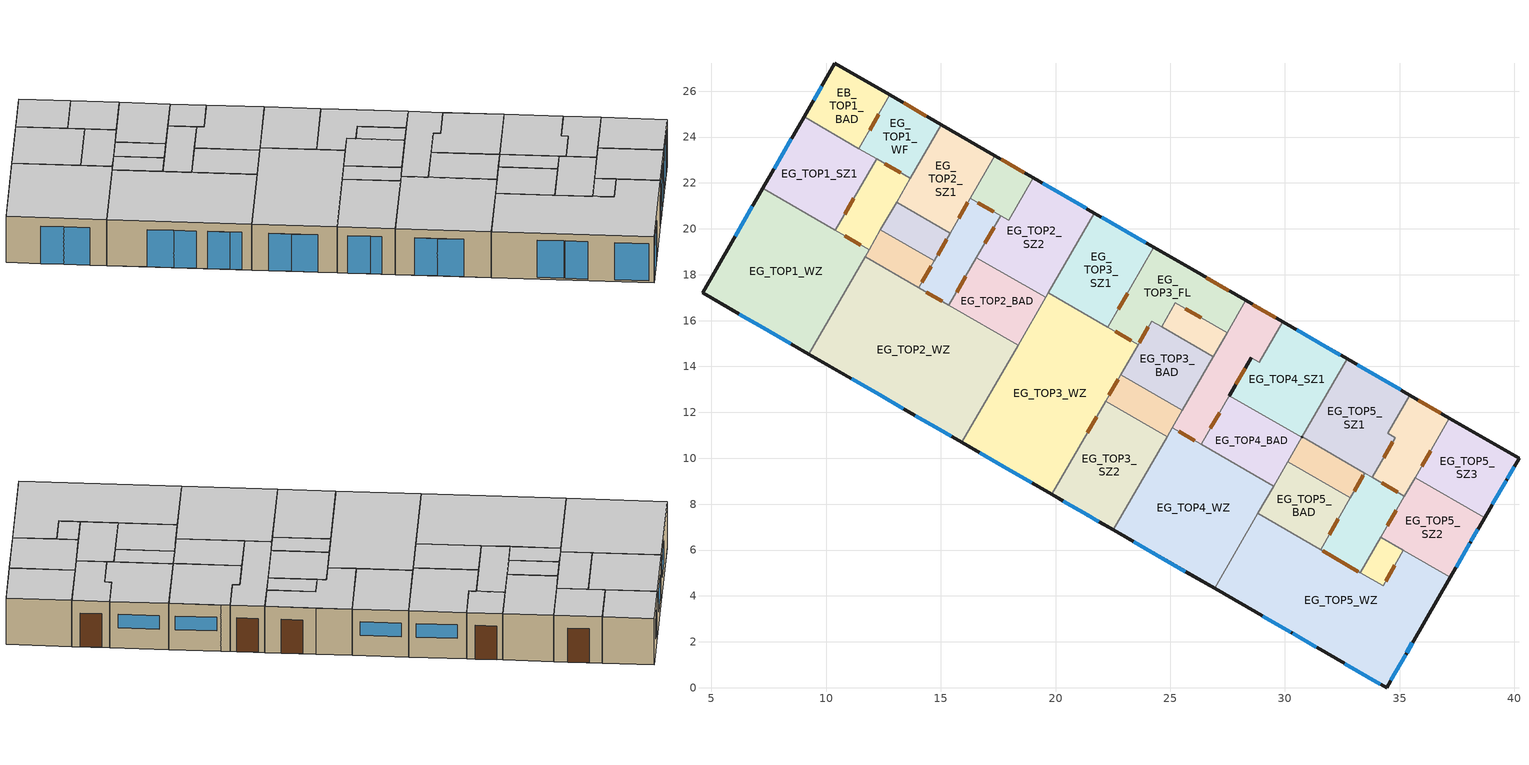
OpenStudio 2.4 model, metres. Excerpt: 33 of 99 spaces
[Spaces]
EG_TOP1_SZ1
 floor ground: 12.21,23.05 10.41,19.93 7.24,21.76 9.04,24.88 z0
 wall outside: 9.04,24.88 7.24,21.76 z0:2.9
 wall to EG_TOP1_FL: 10.41,19.93 12.21,23.05 z0:2.9
 wall to EG_TOP1_WZ: 7.24,21.76 10.41,19.93 z0:2.9
 wall to EG_TOP1_WF: 12.21,23.05 11.43,23.5 z0:2.9
 wall to EB_TOP1_BAD: 11.43,23.5 9.04,24.88 z0:2.9
 window: 8.48,23.92 7.73,22.62 z0.9:2.25
 door inside: 10.81,20.63 11.21,21.33 z0:2
 ceiling to OG1_TOP1_SZ1: 10.41,19.93 12.21,23.05 9.04,24.88 7.24,21.76 z2.9
EG_TOP1_FL
 floor ground: 13.67,22.2 11.87,19.08 10.41,19.93 12.21,23.05 z0
 wall to EG_TOP1_WF: 13.67,22.2 12.21,23.05 z0:2.9
 wall to EG_TOP1_WZ: 10.41,19.93 11.87,19.08 z0:2.9
 wall to EG_TOP2_SZ1: 13.07,21.16 13.67,22.2 z0:2.9
 wall to EG_TOP2_AR: 11.87,19.08 12.37,19.95 z0:2.9
 wall to EG_TOP2_WC: 12.37,19.95 13.07,21.16 z0:2.9
 door inside: 10.82,19.69 11.51,19.29 / 13.25,22.44 12.56,22.84 z0:2
 ceiling to OG1_TOP1_FL: 11.87,19.08 13.67,22.2 12.21,23.05 10.41,19.93 z2.9
EG_TOP1_WF
 floor ground: 15.02,24.54 13.67,22.2 11.43,23.5 12.78,25.84 z0
 wall outside: 15.02,24.54 12.78,25.84 z0:2.9
 wall to EB_TOP1_BAD: 12.78,25.84 11.43,23.5 z0:2.9
 wall to EG_TOP2_SZ1: 13.67,22.2 15.02,24.54 z0:2.9
 door: 14.37,24.92 13.38,25.49 z0:2.12
 door inside: 12.29,25 11.89,24.31 z0:2
 ceiling to OG1_TOP1_WF: 13.67,22.2 15.02,24.54 12.78,25.84 11.43,23.5 z2.9
EG_TOP2_WZ
 floor ground: 18.36,14.93 15.91,10.69 9.25,14.54 11.7,18.78 z0
 wall outside: 9.25,14.54,2.9 9.25,14.54,0 11.12,13.46,0 11.12,13.46,2.35 13.37,12.16,2.35 13.37,12.16,0 13.89,11.85,0 13.89,11.85,2.35 15.45,10.95,2.35 15.45,10.95,0 15.91,10.69,0 15.91,10.69,2.9
 wall to EG_TOP3_WZ: 15.91,10.69 18.36,14.93 z0:2.9
 wall to EG_TOP2_AR: 14.03,17.43 11.7,18.78 z0:2.9
 wall to EG_TOP1_WZ: 11.7,18.78 9.25,14.54 z0:2.9
 wall to EG_TOP2_BAD: 18.36,14.93 15.35,16.67 z0:2.9
 wall to EG_TOP2_FL: 15.35,16.67 14.03,17.43 z0:2.9
 window: 11.12,13.46 12.33,12.76 / 12.33,12.76 13.37,12.16 / 13.89,11.85 14.93,11.25 / 14.93,11.25 15.45,10.95 z0:2.35
 door inside: 15.05,16.84 14.36,17.24 z0:2
 ceiling to OG1_TOP2_WZ: 15.91,10.69 18.36,14.93 11.7,18.78 9.25,14.54 z2.9
EG_TOP2_AR
 floor ground: 14.71,18.6 14.03,17.43 11.7,18.78 12.37,19.95 z0
 wall to EG_TOP1_WZ: 11.87,19.08 11.7,18.78 z0:2.9
 wall to EG_TOP2_WC: 14.71,18.6 12.37,19.95 z0:2.9
 wall to EG_TOP2_FL: 14.03,17.43 14.71,18.6 z0:2.9
 door inside: 14.18,17.68 14.58,18.37 z0:2
 ceiling to OG1_TOP2_AR: 14.03,17.43 14.71,18.6 12.37,19.95 11.7,18.78 z2.9
EG_TOP2_WC
 floor ground: 15.41,19.81 14.71,18.6 12.37,19.95 13.07,21.16 z0
 wall to EG_TOP2_FL: 14.71,18.6 15.41,19.81 z0:2.9
 wall to EG_TOP2_SZ1: 15.41,19.81 13.07,21.16 z0:2.9
 door inside: 14.86,18.86 15.26,19.55 z0:2
 ceiling to OG1_TOP2_WC: 14.71,18.6 15.41,19.81 13.07,21.16 12.37,19.95 z2.9
EG_TOP2_SZ1
 floor ground: 17.36,23.19 15.41,19.81 13.07,21.16 15.02,24.54 z0
 wall outside: 17.36,23.19 15.02,24.54 z0:2.9
 wall to EG_TOP2_WF: 16.28,21.33 17.36,23.19 z0:2.9
 wall to EG_TOP2_FL: 15.41,19.81 16.28,21.33 z0:2.9
 door inside: 15.78,20.46 16.18,21.15 z0:2
 ceiling to OG1_TOP2_SZ1: 15.41,19.81 17.36,23.19 15.02,24.54 13.07,21.16 z2.9
EG_TOP2_WF
 floor ground: 19.03,22.23 17.95,20.37 16.28,21.33 17.36,23.19 z0
 wall outside: 19.03,22.23 17.36,23.19 z0:2.9
 wall to EG_TOP2_SZ2: 17.6,20.57 17.95,20.37 19.03,22.23 z0:2.9
 wall to EG_TOP2_FL: 16.28,21.33 17.6,20.57 z0:2.9
 door: 18.63,22.46 17.64,23.03 z0:2.12
 door inside: 16.61,21.14 17.3,20.74 z0:2
 ceiling to OG1_TOP2_WF: 17.95,20.37 19.03,22.23 17.36,23.19 16.28,21.33 z2.9
EG_TOP2_FL
 floor ground: 17.6,20.57 15.35,16.67 14.03,17.43 16.28,21.33 z0
 wall to EG_TOP2_SZ2: 16.55,18.75 17.6,20.57 z0:2.9
 wall to EG_TOP2_BAD: 15.35,16.67 16.55,18.75 z0:2.9
 door inside: 15.68,17.24 16.08,17.93 / 16.92,19.38 17.32,20.07 z0:2
 ceiling to OG1_TOP2_FL: 15.35,16.67 17.6,20.57 16.28,21.33 14.03,17.43 z2.9
EG_TOP2_BAD
 floor ground: 19.56,17.01 18.36,14.93 15.35,16.67 16.55,18.75 z0
 wall to EG_TOP3_WZ: 18.36,14.93 19.56,17.01 z0:2.9
 wall to EG_TOP2_SZ2: 19.56,17.01 16.55,18.75 z0:2.9
 ceiling to OG1_TOP2_BAD: 18.36,14.93 19.56,17.01 16.55,18.75 15.35,16.67 z2.9
EG_TOP2_SZ2
 floor ground: 21.69,20.69 19.56,17.01 16.55,18.75 17.6,20.57 17.95,20.37 19.03,22.23 z0
 wall outside: 21.69,20.69 19.03,22.23 z0:2.9
 wall to EG_TOP3_WZ: 19.56,17.01 19.68,17.22 z0:2.9
 wall to EG_TOP3_SZ1: 19.68,17.22 21.69,20.69 z0:2.9
 window: 21.35,20.89 19.44,21.99 z1.27:2.12
 ceiling to OG1_TOP2_SZ2: 19.56,17.01 21.69,20.69 19.03,22.23 17.95,20.37 17.6,20.57 16.55,18.75 z2.9
EG_TOP3_WZ
 floor ground: 23.6,14.95 19.83,8.43 15.91,10.69 19.68,17.22 z0
 wall outside: 15.91,10.69,2.9 15.91,10.69,0 16.7,10.23,0 16.7,10.23,2.35 18.96,8.93,2.35 18.96,8.93,0 19.83,8.43,0 19.83,8.43,2.9
 wall to EG_TOP3_FL: 23.6,14.95 22.28,15.72 z0:2.9
 wall to EG_TOP3_SZ2: 19.83,8.43 22.18,12.5 z0:2.9
 wall to EG_TOP3_BAD: 22.84,13.64 23.6,14.95 z0:2.9
 wall to EG_TOP3_SZ1: 22.28,15.72 19.68,17.22 z0:2.9
 wall to EG_TOP3_AR: 22.18,12.5 22.84,13.64 z0:2.9
 window: 16.7,10.23 17.74,9.63 / 17.74,9.63 18.96,8.93 z0:2.35
 door inside: 23.3,15.13 22.61,15.53 / 21.39,11.12 21.79,11.82 / 22.33,12.75 22.73,13.44 z0:2
 ceiling to OG1_TOP3_WZ: 19.83,8.43 23.6,14.95 19.68,17.22 15.91,10.69 z2.9
EG_TOP3_SZ1
 floor ground: 24.29,19.19 22.28,15.72 19.68,17.22 21.69,20.69 z0
 wall outside: 24.29,19.19 21.69,20.69 z0:2.9
 wall to EG_TOP3_FL: 22.28,15.72 24.29,19.19 z0:2.9
 window: 23.92,19.4 22.02,20.5 z1.27:2.12
 door inside: 22.74,16.5 23.14,17.2 z0:2
 ceiling to OG1_TOP3_SZ1: 22.28,15.72 24.29,19.19 21.69,20.69 19.68,17.22 z2.9
EG_TOP3_SZ2
 floor ground: 24.87,10.95 22.52,6.88 19.83,8.43 22.18,12.5 z0
 wall outside: 19.83,8.43,2.9 19.83,8.43,0 20.33,8.14,0 20.33,8.14,2.35 21.89,7.24,2.35 21.89,7.24,0 22.52,6.88,0 22.52,6.88,2.9
 wall to EG_TOP4_WZ: 22.52,6.88 24.87,10.95 z0:2.9
 wall to EG_TOP3_AR: 24.87,10.95 22.18,12.5 z0:2.9
 window: 20.33,8.14 21.37,7.54 / 21.37,7.54 21.89,7.24 z0:2.35
 ceiling to OG1_TOP3_SZ2: 22.52,6.88 24.87,10.95 22.18,12.5 19.83,8.43 z2.9
EG_TOP3_AR
 floor ground: 25.53,12.09 24.87,10.95 22.18,12.5 22.84,13.64 z0
 wall to EG_TOP4_WZ: 24.87,10.95 25.09,11.34 z0:2.9
 wall to EG_TOP3_BAD: 25.53,12.09 22.84,13.64 z0:2.9
 wall to EG_TOP4_FL: 25.09,11.34 25.53,12.09 z0:2.9
 ceiling to OG1_TOP3_AR: 24.87,10.95 25.53,12.09 22.84,13.64 22.18,12.5 z2.9
EG_TOP3_BAD
 floor ground: 26.88,14.43 25.53,12.09 22.84,13.64 24.19,15.98 z0
 wall to EG_TOP3_FL: 24.63,15.73 24.19,15.98 23.6,14.95 z0:2.9
 wall to EG_TOP4_FL: 25.53,12.09 26.88,14.43 z0:2.9
 wall to EG_TOP3_WC: 26.88,14.43 24.63,15.73 z0:2.9
 door inside: 24.05,15.73 23.65,15.04 z0:2
 ceiling to OG1_TOP3_BAD: 25.53,12.09 26.88,14.43 24.19,15.98 22.84,13.64 z2.9
EG_TOP3_WC
 floor ground: 27.48,15.47 26.88,14.43 24.63,15.73 25.23,16.77 z0
 wall to EG_TOP3_FL: 27.48,15.47 25.23,16.77 24.63,15.73 z0:2.9
 wall to EG_TOP4_FL: 26.88,14.43 27.48,15.47 z0:2.9
 door inside: 26.35,16.12 25.66,16.52 z0:2
 ceiling to OG1_TOP3_WC: 26.88,14.43 27.48,15.47 25.23,16.77 24.63,15.73 z2.9
EG_TOP3_FL
 floor ground: 28.29,16.88 27.48,15.47 25.23,16.77 24.63,15.73 24.19,15.98 23.6,14.95 22.28,15.72 24.29,19.19 z0
 wall outside: 28.29,16.88 25.95,18.23 24.29,19.19 z0:2.9
 wall to EG_TOP4_FL: 27.48,15.47 28.29,16.88 z0:2.9
 door: 27.55,17.3 26.57,17.87 z0:2.12
 ceiling to OG1_TOP3_FL: 23.6,14.95 24.19,15.98 24.63,15.73 25.23,16.77 27.48,15.47 28.29,16.88 24.29,19.19 22.28,15.72 z2.9
EG_TOP4_WZ
 floor ground: 29.51,8.79 26.93,4.33 22.52,6.88 25.09,11.34 z0
 wall outside: 22.52,6.88,2.9 22.52,6.88,0 23.41,6.36,0 23.41,6.36,2.35 25.66,5.06,2.35 25.66,5.06,0 26.93,4.33,0 26.93,4.33,2.9
 wall to EG_TOP5_WZ (wall_in_neighbour): 26.93,4.33 28.82,7.59 z0:2.9
 wall to EG_TOP4_FL: 26.35,10.61 25.09,11.34 z0:2.9
 wall to EG_TOP5_BAD (wall_in_neighbour): 28.82,7.59 29.51,8.79 z0:2.9
 wall to EG_TOP4_BAD: 29.51,8.79 26.35,10.61 z0:2.9
 window: 23.41,6.36 24.45,5.76 / 24.45,5.76 25.66,5.06 z0:2.35
 door inside: 26.07,10.77 25.37,11.17 z0:2
 ceiling to OG1_TOP4_WZ: 26.93,4.33 29.51,8.79 25.09,11.34 22.52,6.88 z2.9
EG_TOP4_FL
 floor ground: 29.89,15.95 28.87,14.18 28.52,14.38 26.35,10.61 25.09,11.34 28.29,16.88 z0
 wall outside: 29.89,15.95 28.29,16.88 / 27.57,12.73 27.59,12.75 28.52,14.38 z0:2.9
 wall to EG_TOP4_SZ1: 28.52,14.38 28.87,14.18 29.89,15.95 z0:2.9
 wall to EG_TOP4_BAD: 26.35,10.61 27.57,12.73 z0:2.9
 door: 29.59,16.13 28.61,16.7 z0:2.12; 27.86,13.23 28.26,13.92 z0:2
 door inside: 26.75,11.3 27.15,11.99 z0:2
 ceiling to OG1_TOP4_FL: 26.35,10.61 28.52,14.38 28.87,14.18 29.89,15.95 28.29,16.88 25.09,11.34 z2.9
EG_TOP4_BAD
 floor ground: 30.73,10.91 29.51,8.79 26.35,10.61 27.57,12.73 z0
 wall to EG_TOP4_SZ1: 30.73,10.91 27.57,12.73 z0:2.9
 wall to EG_TOP5_WC (wall_in_neighbour): 30.12,9.85 30.73,10.91 z0:2.9
 wall to EG_TOP5_BAD (wall_in_neighbour): 29.51,8.79 30.12,9.85 z0:2.9
 ceiling to OG1_TOP4_BAD: 29.51,8.79 30.73,10.91 27.57,12.73 26.35,10.61 z2.9
EG_TOP5_AR
 floor ground: 35.16,5.98 34.28,4.44 33.28,5.02 34.17,6.56 z0
 wall to EG_TOP5_FL: 34.17,6.56 33.28,5.02 z0:2.9
 wall to EG_TOP5_WZ: 33.28,5.02 34.28,4.44 35.16,5.98 z0:2.9
 wall to EG_TOP5_SZ2: 35.16,5.98 34.17,6.56 z0:2.9
 door inside: 34.39,4.64 34.79,5.34 z0:2
 ceiling to OG1_TOP5_AR: 34.28,4.44 35.16,5.98 34.17,6.56 33.28,5.02 z2.9
EG_TOP5_FL
 floor ground: 35.21,8.35 33.28,5.02 31.55,6.02 33.47,9.35 z0
 wall to EG_TOP5_WC: 33.47,9.35 32.85,8.27 z0:2.9
 wall to EG_TOP5_WF: 35.21,8.35 33.8,9.17 z0:2.9
 wall to EG_TOP5_WZ: 31.55,6.02 33.28,5.02 z0:2.9
 wall to EG_TOP5_SZ2: 34.17,6.56 35.21,8.35 z0:2.9
 wall to EG_TOP5_SZ1: 33.8,9.17 33.47,9.35 z0:2.9
 wall to EG_TOP5_BAD: 32.85,8.27 31.55,6.02 z0:2.9
 door inside: 31.65,5.96 33.2,5.06 z0:2.81; 33.42,9.26 33.02,8.56 / 32.32,7.36 31.92,6.67 / 34.45,7.05 34.85,7.74 / 34.91,8.52 34.22,8.92 z0:2
 ceiling to OG1_TOP5_FL: 31.55,6.02 33.28,5.02 35.21,8.35 33.47,9.35 z2.9
EG_TOP5_BAD
 floor ground: 32.85,8.27 31.55,6.02 28.82,7.59 30.12,9.85 z0
 wall to EG_TOP5_WZ: 28.82,7.59 31.55,6.02 z0:2.9
 wall to EG_TOP5_WC: 32.85,8.27 30.12,9.85 z0:2.9
 ceiling to OG1_TOP5_BAD: 31.55,6.02 32.85,8.27 30.12,9.85 28.82,7.59 z2.9
EG_TOP5_WC
 floor ground: 33.47,9.35 32.85,8.27 30.12,9.85 30.75,10.93 z0
 wall outside: 30.75,10.93 30.73,10.91 z0:2.9
 wall to EG_TOP5_SZ1: 33.47,9.35 30.75,10.93 z0:2.9
 ceiling to OG1_TOP5_WC: 32.85,8.27 33.47,9.35 30.75,10.93 30.12,9.85 z2.9
EG_TOP5_SZ1
 floor ground: 35.44,12.75 34.47,11.09 34.8,10.9 33.8,9.17 30.75,10.93 32.71,14.33 z0
 wall outside: 35.44,12.75 32.71,14.33 z0:2.9
 wall to EG_TOP5_WF: 33.8,9.17 34.8,10.9 34.47,11.09 35.44,12.75 z0:2.9
 wall to EG_TOP4_SZ1 (wall_in_neighbour): 32.71,14.33 30.75,10.93 z0:2.9
 window: 35.05,12.98 33.14,14.08 z1.27:2.12
 door inside: 34.3,10.03 34.7,10.72 z0:2
 ceiling to OG1_TOP5_SZ1: 33.8,9.17 34.8,10.9 34.47,11.09 35.44,12.75 32.71,14.33 30.75,10.93 z2.9
EG_TOP5_WF
 floor ground: 37.17,11.75 35.21,8.35 33.8,9.17 34.8,10.9 34.47,11.09 35.44,12.75 z0
 wall outside: 37.17,11.75 35.44,12.75 z0:2.9
 wall to EG_TOP5_SZ3: 35.67,9.15 37.17,11.75 z0:2.9
 wall to EG_TOP5_SZ2: 35.21,8.35 35.67,9.15 z0:2.9
 door: 36.79,11.97 35.81,12.54 z0:2.12
 door inside: 35.95,9.65 36.35,10.34 z0:2
 ceiling to OG1_TOP5_WF: 35.21,8.35 37.17,11.75 35.44,12.75 34.47,11.09 34.8,10.9 33.8,9.17 z2.9
EG_TOP1_WZ
 floor ground: 11.87,19.08 9.25,14.54 4.61,17.21 7.24,21.76 z0
 wall outside: 7.24,21.76 4.61,17.21 z0:2.9; 4.61,17.21,2.9 4.61,17.21,0 6.22,16.29,0 6.22,16.29,2.35 8.47,14.99,2.35 8.47,14.99,0 9.25,14.54,0 9.25,14.54,2.9
 window: 6.79,20.98 6.04,19.68 z0.9:2.25; 6.22,16.29 7.26,15.69 / 7.26,15.69 8.47,14.99 z0:2.35
 ceiling to OG1_TOP1_WZ: 9.25,14.54 11.87,19.08 7.24,21.76 4.61,17.21 z2.9
EG_TOP5_WZ
 floor ground: 37.2,4.81 34.43,0 26.93,4.32 28.82,7.59 34.28,4.44 35.16,5.98 z0
 wall outside: 26.93,4.32 34.43,0 37.2,4.81 z0:2.9
 wall to EG_TOP5_SZ2: 37.2,4.81 35.16,5.98 z0:2.9
 window: 29.03,3.11 30.25,2.41 / 30.33,2.36 31.37,1.76 / 32.6,1.05 34.16,0.15 / 34.61,0.32 35.26,1.44 / 35.31,1.53 35.56,1.96 z0.1:2.45
 ceiling to OG1_TOP5_WZ: 34.43,0 37.2,4.81 35.16,5.98 34.28,4.44 28.82,7.59 26.93,4.32 z2.9
EG_TOP5_SZ2
 floor ground: 38.7,7.4 37.2,4.81 34.17,6.56 35.67,9.15 z0
 wall outside: 37.2,4.81 38.7,7.4 z0:2.9
 wall to EG_TOP5_SZ3: 38.7,7.4 35.67,9.15 z0:2.9
 window: 37.46,5.25 38.06,6.29 / 38.11,6.38 38.41,6.9 z0.1:2.45
 ceiling to OG1_TOP5_SZ2: 37.2,4.81 38.7,7.4 35.67,9.15 34.17,6.56 z2.9
EG_TOP5_SZ3
 floor ground: 40.2,10 38.7,7.4 35.67,9.15 37.17,11.75 z0
 wall outside: 38.7,7.4 40.2,10 37.17,11.75 z0:2.9
 window: 39.04,7.99 39.64,9.03 / 39.69,9.11 39.99,9.63 z0.1:2.45
 ceiling to OG1_TOP5_SZ3: 38.7,7.4 40.2,10 37.17,11.75 35.67,9.15 z2.9
EB_TOP1_BAD
 floor ground: 12.78,25.84 11.43,23.5 9.04,24.88 10.39,27.22 z0
 wall outside: 12.78,25.84 10.39,27.22 9.04,24.88 z0:2.9
 window: 9.8,26.21 9.45,25.6 z0.9:2.25
 ceiling to OG1_TOP1_BAD: 11.43,23.5 12.78,25.84 10.39,27.22 9.04,24.88 z2.9
EG_TOP4_SZ1
 floor ground: 32.71,14.33 30.73,10.91 27.57,12.73 28.52,14.38 28.87,14.18 29.89,15.95 z0
 wall outside: 32.71,14.33 30.32,15.7 29.89,15.95 / 28.52,14.38 27.57,12.73 z0:2.9
 window: 32.42,14.5 30.51,15.6 z1.27:2.12
 door: 28.26,13.92 27.86,13.23 z0:2
 ceiling to OG1_TOP4_SZ1: 30.73,10.91 32.71,14.33 29.89,15.95 28.87,14.18 28.52,14.38 27.57,12.73 z2.9
[ClimateZones]
Climate Zone Institution Name 1=ASHRAE; Climate Zone Document Name 1=ANSI/ASHRAE Standard 169; Climate Zone Document Year 1=2006; Climate Zone Institution Name 2=CEC; Climate Zone Document Name 2=California Climate Zone Descriptions; Climate Zone Document Year 2=1995
[Building]
PKOM4: Building Sector Type=Residential; North Axis {deg}=0; Nominal Floor to Floor Height {m}=6.76792e-17; Default Construction Set=PKOM4 Construction; Standards Building Type=MidriseApartment
[Site]
Site 1
[DefaultConstructionSet]
PKOM4 Construction: Default Exterior Surface Constructions=Default Surface Constructions 1; Default Interior Surface Constructions=Default Surface Constructions 2; Default Ground Contact Surface Constructions=Default Surface Constructions 3; Default Exterior SubSurface Constructions=Default Sub Surface Constructions 1; Default Interior SubSurface Constructions=Default Sub Surface Constructions 2
[DefaultSurfaceConstructions]
Name | Floor Construction | Wall Construction | Roof Ceiling Construction
Default Surface Constructions 1 | floor_external | wall_out | roof
Default Surface Constructions 2 | floor_internal | wall_in | floor_internal
Default Surface Constructions 3 | floor_basement | wall_basement | floor_basement
[DefaultSubSurfaceConstructions]
Name | Fixed Window Construction | Operable Window Construction | Door Construction | Glass Door Construction
Default Sub Surface Constructions 1 | window_1 | window_1 | door_out | window_1
Default Sub Surface Constructions 2 | door_in | door_in | door_in
[Construction]
floor_basement; wall_basement; floor_internal; floor_external; roof; wall_out; wall_in_neighbour; wall_in; door_out; door_in; window_1: 
[Space] Default Construction Set=PKOM4 Construction; Building Story=EG
Name | Space Type | Thermal Zone
EG_TOP1_SZ1; EG_TOP2_SZ1; EG_TOP2_SZ2; EG_TOP3_SZ1; EG_TOP3_SZ2; EG_TOP4_SZ1 | SZ | neighbour down
EG_TOP1_FL; EG_TOP2_FL; EG_TOP3_FL; EG_TOP4_FL | FL | neighbour down
EG_TOP1_WF; EG_TOP2_WF | WF | neighbour down
EG_TOP2_WZ; EG_TOP3_WZ; EG_TOP4_WZ; EG_TOP1_WZ | WZ | neighbour down
EG_TOP2_AR; EG_TOP3_AR | AR | neighbour down
EG_TOP2_WC; EG_TOP3_WC | WC | neighbour down
EG_TOP2_BAD; EG_TOP3_BAD; EG_TOP4_BAD; EB_TOP1_BAD | BAD | neighbour down
EG_TOP5_AR | AR | living and kitchen
EG_TOP5_FL | FL | hallway
EG_TOP5_BAD | BAD | bathroom
EG_TOP5_WC | WC | bathroom
EG_TOP5_SZ1 | SZ | parent
EG_TOP5_WF | WF | entrance
EG_TOP5_WZ | WZ | living and kitchen
EG_TOP5_SZ2 | SZ | child 1
EG_TOP5_SZ3 | SZ | child 2
[SpaceType]
WZ; BAD; WC; SZ; AR; FL; WF
[BuildingStory]
UG; EG
[ThermalZone] Use Ideal Air Loads=No
living and kitchen; parent; hallway; bathroom; child 1; child 2; neighbour down; entrance
[Sizing:Zone] Zone Cooling Design Supply Air Temperature Input Method=SupplyAirTemperature; Zone Cooling Design Supply Air Temperature {C}=14; Zone Cooling Design Supply Air Temperature Difference {deltaC}=11.11; Zone Heating Design Supply Air Temperature Input Method=SupplyAirTemperature; Zone Heating Design Supply Air Temperature {C}=40; Zone Heating Design Supply Air Temperature Difference {deltaC}=11.11; Zone Cooling Design Supply Air Humidity Ratio {kg-H2O/kg-air}=0.0085; Zone Heating Design Supply Air Humidity Ratio {kg-H2O/kg-air}=0.008; Cooling Design Air Flow Method=DesignDay; Heating Design Air Flow Method=DesignDay; Account for Dedicated Outdoor Air System=No; Dedicated Outdoor Air System Control Strategy=NeutralSupplyAir; Dedicated Outdoor Air Low Setpoint Temperature for Design {C}=autosize; Dedicated Outdoor Air High Setpoint Temperature for Design {C}=autosize
living and kitchen; parent; hallway; bathroom; child 1; child 2; neighbour down; neighbour up; entrance
